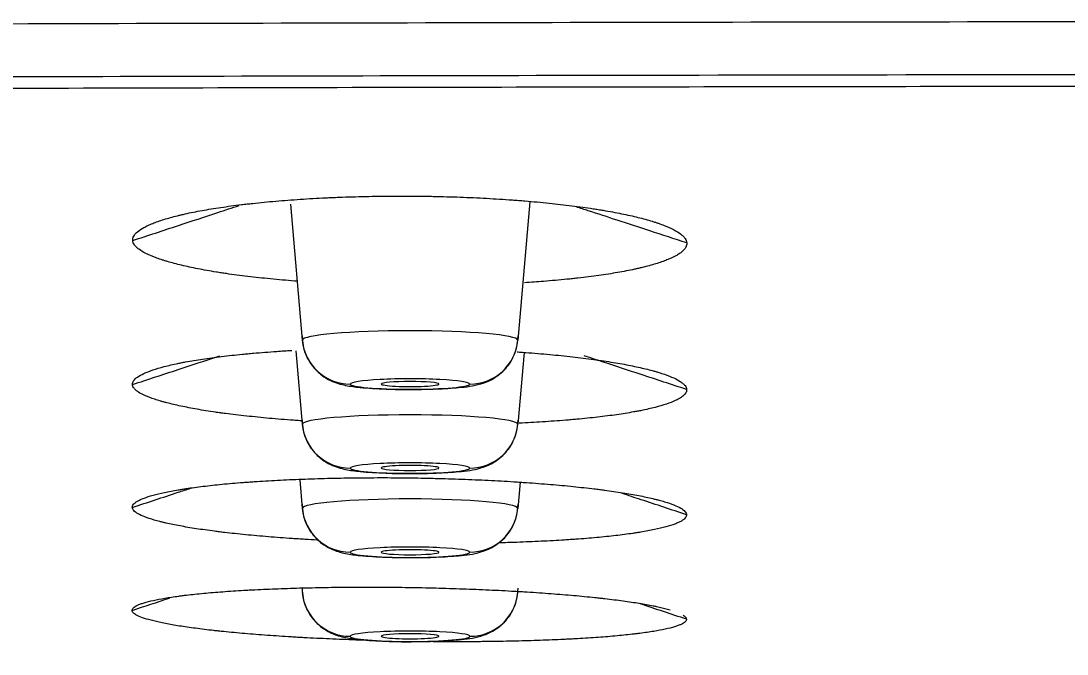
# Model space of a CAD drawing. Header units: millimetres. Extents: x 11618 to 13994, y -5897 to -2537.
# Drawn here: x 12293.24 to 12314.95, y -3603.03 to -3589.9 of the extents above; entities that cross this region are included whole.
import ezdxf

# ---------------------------------------------------------------- set-up
doc = ezdxf.new("R2010")
doc.units = ezdxf.units.MM
doc.layers.add('DIM', color=3, linetype='Continuous', lineweight=13)
doc.styles.get("Standard").update_dxf_attribs({"font": 'arial.ttf'})
doc.dimstyles.get("Standard").update_dxf_attribs({"dimtxt": 0.18, "dimasz": 0.18, "dimexe": 0.18, "dimexo": 0.0625, "dimgap": 0.09, "dimtad": 0, "dimtih": 1, "dimtoh": 1, "dimdec": 1, "dimdsep": 46, "dimtxsty": 'Standard', "dimcen": 0.09, "dimadec": 0, "dimazin": 0, "dimtfac": 1, "dimtdec": 1, "dimtofl": 0, "dimtmove": 0, "dimatfit": 3, "dimfxl": 1, "dimtolj": 1, "dimtzin": 0, "dimarcsym": 0})

# ---------------------------------------------------------------- blocks, each defined once
blk = doc.blocks.new('*D6')
at = {"layer": 'Defpoints', "color": 0, "transparency": 16777216}
for p in [(12196.532, -3594.216), (12466.198, -3594.304), (12466.198, -3664.582)]:
    blk.add_point(p, dxfattribs=at)
at = {"layer": 'DIM', "color": 0, "lineweight": -2, "transparency": 16777216}
for p, q in [((12196.532, -3594.279), (12196.532, -3664.762)), ((12466.198, -3594.366), (12466.198, -3664.762)), ((12214.532, -3664.582), (12448.198, -3664.582)), ((12466.198, -3664.582), (12494.714, -3664.582))]:
    blk.add_line(p, q, dxfattribs=at)
at = {"layer": 'DIM', "color": 0, "transparency": 16777216}
for points in [[(12214.532, -3661.582), (12214.532, -3667.582), (12196.532, -3664.582)], [(12448.198, -3661.582), (12448.198, -3667.582), (12466.198, -3664.582)]]:
    blk.add_solid(points, dxfattribs=at)
at = {"layer": 'DIM', "color": 0, "transparency": 16777216, "insert": (12519.722, -3664.582), "char_height": 18, "attachment_point": 5}
blk.add_mtext('\\A1;270', dxfattribs=at)

msp = doc.modelspace()

# ---------------------------------------------------------------- linework, layer by layer
at = {"linetype": 'Continuous', "lineweight": 18}
for p, q in [((12298.834, -3593.7), (12299.082, -3596.522)), ((12303.807, -3593.652), (12303.555, -3596.522)), ((12298.948, -3596.741), (12299.082, -3598.265)), ((12303.685, -3596.778), (12303.555, -3598.265)), ((12299.03, -3599.414), (12299.082, -3600.008)), ((12303.602, -3599.466), (12303.555, -3600.008))]:
    msp.add_line(p, q, dxfattribs=at)
at = {"linetype": 'Continuous', "lineweight": 13}
for centre, major_axis, ratio, start_param, end_param in [((12301.318, -3596.522), (-2.236, 0), 0.087156, 3.141593, 6.283185), ((12300.078, -3596.435), (1, 0), 0.996195, 3.228859, 4.712389), ((12302.559, -3596.435), (-1, 0), 0.996195, 1.570796, 3.054326), ((12301.318, -3597.431), (1.24, 0), 0.087156, 0, 3.141593), ((12301.318, -3597.431), (1.24, 0), 0.087156, 3.141593, 6.283185), ((12301.318, -3598.265), (-2.236, 0), 0.087156, 3.141593, 6.283185), ((12300.078, -3598.178), (1, 0), 0.996195, 3.228859, 4.712389), ((12302.559, -3598.178), (-1, 0), 0.996195, 1.570796, 3.054326), ((12301.318, -3599.174), (1.24, 0), 0.087156, 0, 3.141593), ((12301.318, -3599.174), (1.24, 0), 0.087156, 3.141593, 6.283185), ((12301.318, -3600.008), (-2.236, 0), 0.087156, 3.141593, 6.283185), ((12300.078, -3599.921), (1, 0), 0.996195, 3.228859, 4.712389), ((12302.559, -3599.921), (-1, 0), 0.996195, 1.570796, 3.054326), ((12301.318, -3600.918), (1.24, 0), 0.087156, 0, 3.141593), ((12301.318, -3600.918), (1.24, 0), 0.087156, 3.141593, 6.283185), ((12300.078, -3601.665), (1, 0), 0.996195, 3.228859, 4.712389), ((12302.559, -3601.665), (-1, 0), 0.996195, 1.570796, 3.054326), ((12301.318, -3602.661), (1.24, 0), 0.087156, 0, 3.141593), ((12301.318, -3602.661), (1.24, 0), 0.087156, 3.141593, 6.283185)]:
    msp.add_ellipse(centre, major_axis=major_axis, ratio=ratio, start_param=start_param, end_param=end_param, dxfattribs=at)
at = {"linetype": 'Continuous', "lineweight": 18}
for centre, major_axis, start_param, end_param in [((12301.318, -3597.431), (-0.6, 0), 3.141593, 6.283185), ((12301.318, -3597.431), (-0.6, 0), 0, 3.141593), ((12301.318, -3599.171), (0.6, 0), 0, 3.141593), ((12301.318, -3599.171), (0.6, 0), 3.141593, 6.283185), ((12301.318, -3600.918), (0.6, 0), 0, 3.141593), ((12301.318, -3600.918), (0.6, 0), 3.141593, 6.283185), ((12301.318, -3602.661), (-0.6, 0), 3.141593, 6.283185), ((12301.318, -3602.661), (-0.6, 0), 0, 3.141593)]:
    msp.add_ellipse(centre, major_axis=major_axis, ratio=0.087156, start_param=start_param, end_param=end_param, dxfattribs=at)
at = {"linetype": 'Continuous', "lineweight": 13}
for points, knots in [([(12235.387, -3590.242), (12237.38, -3590.23), (12239.373, -3590.215), (12243.36, -3590.189), (12245.354, -3590.177), (12251.337, -3590.14), (12255.327, -3590.117), (12267.302, -3590.055), (12275.29, -3590.02), (12291.272, -3589.963), (12299.266, -3589.942), (12315.26, -3589.913), (12323.26, -3589.905), (12339.257, -3589.904), (12347.254, -3589.91), (12363.247, -3589.936), (12371.244, -3589.955), (12387.229, -3590.008), (12395.217, -3590.042), (12407.19, -3590.102), (12411.181, -3590.124), (12417.164, -3590.159), (12419.158, -3590.171), (12423.145, -3590.197), (12425.139, -3590.211), (12427.132, -3590.223)], [0, 0, 0, 0, 0.03125, 0.03125, 0.0625, 0.0625, 0.125, 0.125, 0.25, 0.25, 0.375, 0.375, 0.5, 0.5, 0.625, 0.625, 0.75, 0.75, 0.875, 0.875, 0.9375, 0.9375, 0.96875, 0.96875, 1, 1, 1, 1]), ([(12427.058, -3591.331), (12427.05, -3591.33), (12427.03, -3591.33), (12426.988, -3591.33), (12426.926, -3591.33), (12426.843, -3591.329), (12426.74, -3591.328), (12426.616, -3591.327), (12426.472, -3591.326), (12426.307, -3591.325), (12426.121, -3591.324), (12425.915, -3591.323), (12425.688, -3591.321), (12425.44, -3591.319), (12425.172, -3591.318), (12424.884, -3591.316), (12424.575, -3591.314), (12424.245, -3591.311), (12423.895, -3591.309), (12423.524, -3591.307), (12423.132, -3591.304), (12422.72, -3591.301), (12422.287, -3591.299), (12421.834, -3591.296), (12421.36, -3591.293), (12420.866, -3591.29), (12420.351, -3591.286), (12419.815, -3591.283), (12419.258, -3591.279), (12418.682, -3591.276), (12418.084, -3591.272), (12417.466, -3591.268), (12416.827, -3591.264), (12416.168, -3591.26), (12415.488, -3591.256), (12414.787, -3591.252), (12414.066, -3591.248), (12413.324, -3591.244), (12412.561, -3591.239), (12411.778, -3591.235), (12410.975, -3591.23), (12410.15, -3591.225), (12409.305, -3591.221), (12408.439, -3591.216), (12407.553, -3591.211), (12406.646, -3591.206), (12405.718, -3591.201), (12404.77, -3591.196), (12403.801, -3591.191), (12402.811, -3591.186), (12401.801, -3591.181), (12400.77, -3591.176), (12398.57, -3591.165), (12395.277, -3591.15), (12390.965, -3591.131), (12386.86, -3591.114), (12382.962, -3591.099), (12376.854, -3591.078), (12368.19, -3591.052), (12356.621, -3591.027), (12344.218, -3591.011), (12331.197, -3591.006), (12318.156, -3591.014), (12305.691, -3591.033), (12294.185, -3591.06), (12285.684, -3591.087), (12279.572, -3591.11), (12275.229, -3591.127), (12269.993, -3591.15), (12265.737, -3591.17), (12262.77, -3591.185), (12261.401, -3591.192), (12260.067, -3591.199), (12258.768, -3591.206), (12257.504, -3591.212), (12256.276, -3591.219), (12255.083, -3591.226), (12253.926, -3591.232), (12252.803, -3591.239), (12251.716, -3591.245), (12250.664, -3591.251), (12249.648, -3591.257), (12248.666, -3591.263), (12247.72, -3591.269), (12246.809, -3591.275), (12245.934, -3591.28), (12245.093, -3591.286), (12244.288, -3591.291), (12243.518, -3591.296), (12242.783, -3591.3), (12242.084, -3591.305), (12241.419, -3591.309), (12240.79, -3591.313), (12240.196, -3591.317), (12239.637, -3591.321), (12239.114, -3591.325), (12238.625, -3591.328), (12238.172, -3591.331), (12237.754, -3591.334), (12237.371, -3591.336), (12237.023, -3591.339), (12236.71, -3591.341), (12236.433, -3591.343), (12236.191, -3591.345), (12235.984, -3591.346), (12235.812, -3591.347), (12235.675, -3591.348), (12235.573, -3591.349), (12235.507, -3591.35), (12235.474, -3591.35), (12235.464, -3591.35)], [0, 0, 0, 0, 0.00011, 0.000328, 0.000653, 0.001086, 0.001627, 0.002275, 0.003031, 0.003894, 0.004865, 0.005944, 0.007131, 0.008425, 0.009827, 0.011336, 0.012953, 0.014678, 0.01651, 0.01845, 0.020497, 0.022652, 0.024915, 0.027286, 0.029764, 0.03235, 0.035043, 0.037844, 0.040753, 0.043769, 0.046893, 0.050125, 0.053464, 0.056911, 0.060465, 0.064127, 0.067897, 0.071775, 0.07576, 0.079853, 0.084053, 0.088361, 0.092777, 0.0973, 0.101931, 0.10667, 0.111516, 0.11647, 0.121531, 0.126701, 0.131977, 0.137362, 0.142854, 0.166443, 0.188951, 0.210378, 0.230724, 0.249989, 0.305985, 0.366316, 0.430982, 0.499982, 0.569953, 0.634944, 0.694953, 0.74998, 0.767983, 0.79065, 0.817983, 0.849981, 0.857318, 0.86447, 0.871439, 0.878224, 0.884825, 0.891243, 0.897476, 0.903525, 0.909391, 0.915072, 0.92057, 0.925883, 0.931013, 0.935959, 0.940721, 0.945299, 0.949693, 0.953903, 0.957929, 0.961772, 0.96543, 0.968905, 0.972196, 0.975302, 0.978225, 0.980964, 0.983519, 0.98589, 0.988078, 0.990081, 0.9919, 0.993536, 0.994988, 0.996256, 0.997339, 0.998239, 0.998955, 0.999487, 0.999836, 1, 1, 1, 1]), ([(12295.563, -3594.456), (12295.879, -3594.352), (12296.466, -3594.159), (12297.203, -3593.916), (12297.623, -3593.778), (12297.772, -3593.729)], [0, 0, 0, 0, 0.428464, 0.798076, 1, 1, 1, 1]), ([(12307.061, -3594.505), (12306.806, -3594.422), (12306.325, -3594.265), (12305.644, -3594.043), (12305.134, -3593.878), (12304.852, -3593.786), (12304.769, -3593.759)], [0, 0, 0, 0, 0.333336, 0.630588, 0.891754, 1, 1, 1, 1]), ([(12295.559, -3597.441), (12295.875, -3597.337), (12296.465, -3597.144), (12297.069, -3596.945), (12297.357, -3596.851), (12297.371, -3596.846)], [0, 0, 0, 0, 0.523981, 0.975374, 1, 1, 1, 1]), ([(12307.058, -3597.544), (12306.744, -3597.441), (12306.158, -3597.249), (12305.448, -3597.016), (12305.053, -3596.886), (12304.928, -3596.846)], [0, 0, 0, 0, 0.442766, 0.824247, 1, 1, 1, 1]), ([(12295.554, -3599.989), (12295.872, -3599.884), (12296.276, -3599.752), (12296.68, -3599.619), (12296.767, -3599.59)], [0, 0, 0, 0, 0.785334, 1, 1, 1, 1]), ([(12307.055, -3600.14), (12306.741, -3600.036), (12306.294, -3599.889), (12305.848, -3599.742), (12305.716, -3599.699)], [0, 0, 0, 0, 0.704902, 1, 1, 1, 1])]:
    msp.add_open_spline(points, degree=3, knots=knots, dxfattribs=at)
at = {"linetype": 'Continuous', "lineweight": 18}
for points, knots in [([(12235.569, -3591.553), (12235.574, -3591.553), (12235.588, -3591.553), (12235.612, -3591.553), (12235.642, -3591.552), (12235.679, -3591.552), (12235.722, -3591.552), (12235.771, -3591.551), (12235.828, -3591.551), (12235.89, -3591.551), (12235.959, -3591.55), (12236.035, -3591.55), (12236.117, -3591.549), (12236.206, -3591.548), (12236.301, -3591.548), (12236.403, -3591.547), (12236.511, -3591.546), (12236.626, -3591.545), (12236.747, -3591.545), (12236.875, -3591.544), (12237.009, -3591.543), (12237.15, -3591.542), (12237.298, -3591.541), (12237.452, -3591.54), (12237.612, -3591.54), (12237.779, -3591.539), (12237.953, -3591.538), (12238.132, -3591.536), (12238.319, -3591.535), (12238.512, -3591.534), (12238.711, -3591.533), (12238.917, -3591.532), (12239.13, -3591.53), (12239.349, -3591.529), (12239.574, -3591.528), (12239.806, -3591.526), (12240.045, -3591.525), (12240.29, -3591.524), (12240.542, -3591.522), (12240.8, -3591.521), (12241.064, -3591.519), (12241.335, -3591.517), (12241.613, -3591.516), (12241.897, -3591.514), (12242.188, -3591.512), (12242.485, -3591.511), (12242.789, -3591.509), (12243.099, -3591.507), (12243.416, -3591.505), (12243.739, -3591.504), (12244.069, -3591.502), (12244.405, -3591.5), (12244.748, -3591.498), (12245.097, -3591.496), (12245.453, -3591.494), (12245.815, -3591.492), (12246.184, -3591.49), (12246.559, -3591.488), (12246.941, -3591.485), (12247.33, -3591.483), (12247.724, -3591.481), (12248.126, -3591.479), (12248.534, -3591.477), (12248.948, -3591.474), (12249.369, -3591.472), (12249.797, -3591.47), (12250.231, -3591.467), (12250.672, -3591.465), (12251.119, -3591.463), (12251.572, -3591.46), (12252.032, -3591.458), (12252.499, -3591.455), (12252.972, -3591.453), (12253.452, -3591.451), (12253.938, -3591.448), (12254.431, -3591.446), (12254.93, -3591.443), (12255.436, -3591.44), (12255.949, -3591.438), (12256.468, -3591.435), (12256.993, -3591.433), (12257.525, -3591.43), (12258.063, -3591.427), (12258.608, -3591.425), (12259.16, -3591.422), (12259.718, -3591.419), (12260.283, -3591.417), (12260.854, -3591.414), (12261.431, -3591.411), (12262.016, -3591.409), (12262.606, -3591.406), (12263.204, -3591.403), (12263.808, -3591.401), (12264.418, -3591.398), (12265.035, -3591.395), (12265.658, -3591.392), (12266.288, -3591.39), (12266.925, -3591.387), (12267.568, -3591.384), (12268.217, -3591.381), (12268.873, -3591.379), (12269.536, -3591.376), (12270.205, -3591.373), (12270.881, -3591.37), (12271.563, -3591.368), (12272.252, -3591.365), (12272.947, -3591.362), (12273.649, -3591.359), (12274.358, -3591.357), (12275.073, -3591.354), (12275.794, -3591.351), (12276.522, -3591.349), (12277.257, -3591.346), (12277.998, -3591.343), (12278.746, -3591.341), (12279.5, -3591.338), (12280.261, -3591.335), (12281.028, -3591.333), (12281.802, -3591.33), (12282.583, -3591.328), (12286.519, -3591.315), (12293.499, -3591.295), (12303.41, -3591.272), (12312.988, -3591.257), (12322.233, -3591.248), (12332.078, -3591.244), (12342.768, -3591.247), (12354.544, -3591.259), (12366.714, -3591.281), (12378.245, -3591.311), (12388.812, -3591.347), (12397.072, -3591.379), (12403.989, -3591.41), (12409.272, -3591.436), (12413.509, -3591.458), (12416.662, -3591.475), (12419.219, -3591.489), (12421.225, -3591.501), (12422.658, -3591.509), (12423.517, -3591.514), (12424.242, -3591.518), (12424.8, -3591.522), (12425.157, -3591.524), (12425.415, -3591.525), (12425.574, -3591.526), (12425.668, -3591.527), (12425.731, -3591.527), (12425.796, -3591.528), (12425.86, -3591.528), (12425.923, -3591.529), (12425.985, -3591.529), (12426.047, -3591.529), (12426.109, -3591.53), (12426.17, -3591.53), (12426.23, -3591.53), (12426.289, -3591.53), (12426.348, -3591.531), (12426.407, -3591.531), (12426.464, -3591.531), (12426.521, -3591.532), (12426.578, -3591.532), (12426.633, -3591.532), (12426.689, -3591.532), (12426.743, -3591.533), (12426.797, -3591.533), (12426.85, -3591.533), (12426.903, -3591.533), (12426.938, -3591.533), (12426.955, -3591.533)], [0, 0, 0, 0, 0.00009, 0.000214, 0.000373, 0.000565, 0.000792, 0.001052, 0.001347, 0.001676, 0.002038, 0.002435, 0.002866, 0.003331, 0.003831, 0.004364, 0.004931, 0.005533, 0.006168, 0.006838, 0.007542, 0.008279, 0.009051, 0.009857, 0.010697, 0.011572, 0.01248, 0.013422, 0.014398, 0.015409, 0.016453, 0.017532, 0.018645, 0.019791, 0.020972, 0.022187, 0.023436, 0.024719, 0.026036, 0.027387, 0.028773, 0.030192, 0.031646, 0.033133, 0.034655, 0.03621, 0.0378, 0.039424, 0.041082, 0.042774, 0.0445, 0.04626, 0.048054, 0.049882, 0.051745, 0.053641, 0.055572, 0.057536, 0.059535, 0.061568, 0.063634, 0.065735, 0.06787, 0.070039, 0.072242, 0.074479, 0.076751, 0.079056, 0.081395, 0.083769, 0.086176, 0.088618, 0.091093, 0.093603, 0.096147, 0.098725, 0.101337, 0.103983, 0.106663, 0.109377, 0.112125, 0.114907, 0.117724, 0.120574, 0.123459, 0.126377, 0.12933, 0.132317, 0.135337, 0.138392, 0.141481, 0.144604, 0.147761, 0.150952, 0.154177, 0.157437, 0.16073, 0.164057, 0.167419, 0.170814, 0.174244, 0.177708, 0.181205, 0.184737, 0.188303, 0.191903, 0.195537, 0.199205, 0.202907, 0.206644, 0.210414, 0.214218, 0.218057, 0.221929, 0.225836, 0.229776, 0.233751, 0.23776, 0.241803, 0.24588, 0.249991, 0.303491, 0.355239, 0.405237, 0.453486, 0.499984, 0.559382, 0.620846, 0.684379, 0.749981, 0.801489, 0.849982, 0.879494, 0.909989, 0.932861, 0.945993, 0.959494, 0.972996, 0.977496, 0.981997, 0.986498, 0.988888, 0.990758, 0.992108, 0.992938, 0.993249, 0.99359, 0.993928, 0.994262, 0.994594, 0.994922, 0.995247, 0.995568, 0.995886, 0.996201, 0.996513, 0.996822, 0.997127, 0.997429, 0.997728, 0.998023, 0.998315, 0.998604, 0.99889, 0.999172, 0.999451, 0.999727, 1, 1, 1, 1]), ([(12295.563, -3594.456), (12295.561, -3594.425), (12295.568, -3594.395), (12295.601, -3594.335), (12295.653, -3594.275), (12295.741, -3594.216), (12295.82, -3594.173), (12295.849, -3594.158), (12295.91, -3594.129), (12295.943, -3594.115), (12296.047, -3594.073), (12296.125, -3594.046), (12296.296, -3593.993), (12296.389, -3593.967), (12296.517, -3593.935), (12296.543, -3593.929), (12296.596, -3593.916), (12296.623, -3593.91), (12296.706, -3593.891), (12296.763, -3593.879), (12296.938, -3593.844), (12297.061, -3593.822), (12297.322, -3593.779), (12297.459, -3593.759), (12297.674, -3593.73), (12297.747, -3593.721), (12297.86, -3593.707), (12297.898, -3593.703), (12297.974, -3593.694), (12298.013, -3593.69), (12298.209, -3593.668), (12298.37, -3593.653), (12298.699, -3593.625), (12298.867, -3593.612), (12299.212, -3593.589), (12299.388, -3593.579), (12299.613, -3593.568), (12299.658, -3593.566), (12299.749, -3593.562), (12299.795, -3593.56), (12299.932, -3593.555), (12300.024, -3593.552), (12300.3, -3593.543), (12300.485, -3593.539), (12300.857, -3593.534), (12301.044, -3593.533), (12301.326, -3593.534), (12301.42, -3593.535), (12301.562, -3593.536), (12301.61, -3593.537), (12301.704, -3593.538), (12301.752, -3593.539), (12301.988, -3593.544), (12302.175, -3593.549), (12302.544, -3593.563), (12302.726, -3593.571), (12303.086, -3593.591), (12303.265, -3593.602), (12303.485, -3593.618), (12303.529, -3593.621), (12303.616, -3593.628), (12303.746, -3593.638), (12303.873, -3593.649), (12304.124, -3593.672), (12304.286, -3593.689), (12304.6, -3593.725), (12304.753, -3593.744), (12304.974, -3593.774), (12305.046, -3593.785), (12305.153, -3593.801), (12305.188, -3593.806), (12305.257, -3593.818), (12305.292, -3593.823), (12305.461, -3593.852), (12305.588, -3593.875), (12305.828, -3593.924), (12305.941, -3593.95), (12306.153, -3594.002), (12306.251, -3594.029), (12306.365, -3594.064), (12306.387, -3594.071), (12306.431, -3594.085), (12306.494, -3594.107), (12306.553, -3594.128), (12306.664, -3594.171), (12306.795, -3594.23), (12306.892, -3594.29), (12306.952, -3594.336), (12306.97, -3594.351), (12307.001, -3594.382), (12307.014, -3594.397), (12307.046, -3594.443), (12307.058, -3594.474), (12307.061, -3594.505)], [0, 0, 0, 0, 0.03125, 0.03125, 0.0625, 0.09375, 0.09375, 0.109375, 0.109375, 0.125, 0.125, 0.15625, 0.15625, 0.1875, 0.1875, 0.195312, 0.195312, 0.203125, 0.203125, 0.21875, 0.21875, 0.25, 0.25, 0.28125, 0.28125, 0.296875, 0.296875, 0.304687, 0.304687, 0.3125, 0.3125, 0.34375, 0.34375, 0.375, 0.375, 0.40625, 0.40625, 0.414062, 0.414062, 0.421875, 0.421875, 0.4375, 0.4375, 0.46875, 0.46875, 0.5, 0.5, 0.515625, 0.515625, 0.523438, 0.523438, 0.53125, 0.53125, 0.5625, 0.5625, 0.59375, 0.59375, 0.625, 0.625, 0.632813, 0.632813, 0.640625, 0.65625, 0.65625, 0.6875, 0.6875, 0.71875, 0.71875, 0.734375, 0.734375, 0.742188, 0.742188, 0.75, 0.75, 0.78125, 0.78125, 0.8125, 0.8125, 0.84375, 0.84375, 0.851563, 0.851563, 0.859375, 0.875, 0.875, 0.90625, 0.9375, 0.9375, 0.953125, 0.953125, 0.96875, 0.96875, 1, 1, 1, 1]), ([(12298.965, -3595.299), (12298.951, -3595.298), (12298.85, -3595.291), (12298.752, -3595.282), (12298.501, -3595.26), (12298.339, -3595.244), (12298.024, -3595.21), (12297.871, -3595.192), (12297.65, -3595.163), (12297.578, -3595.153), (12297.471, -3595.137), (12297.436, -3595.132), (12297.366, -3595.121), (12297.332, -3595.116), (12297.163, -3595.089), (12297.036, -3595.066), (12296.796, -3595.019), (12296.683, -3594.995), (12296.472, -3594.944), (12296.373, -3594.918), (12296.259, -3594.885), (12296.237, -3594.878), (12296.193, -3594.864), (12296.13, -3594.844), (12296.071, -3594.823), (12295.96, -3594.781), (12295.894, -3594.753), (12295.78, -3594.695), (12295.731, -3594.666), (12295.682, -3594.629), (12295.672, -3594.622), (12295.654, -3594.607), (12295.646, -3594.599), (12295.623, -3594.577), (12295.61, -3594.562), (12295.578, -3594.516), (12295.566, -3594.486), (12295.563, -3594.456)], [0, 0, 0, 0, 0.007166, 0.050332, 0.050332, 0.136666, 0.136666, 0.222999, 0.222999, 0.266166, 0.266166, 0.287749, 0.287749, 0.309333, 0.309333, 0.395666, 0.395666, 0.481999, 0.481999, 0.568333, 0.568333, 0.589916, 0.589916, 0.6115, 0.654666, 0.654666, 0.741, 0.741, 0.827333, 0.827333, 0.848917, 0.848917, 0.8705, 0.8705, 0.913667, 0.913667, 1, 1, 1, 1]), ([(12307.061, -3594.505), (12307.063, -3594.536), (12307.056, -3594.566), (12307.024, -3594.627), (12306.998, -3594.657), (12306.946, -3594.701), (12306.927, -3594.716), (12306.883, -3594.745), (12306.859, -3594.76), (12306.78, -3594.803), (12306.719, -3594.832), (12306.58, -3594.887), (12306.502, -3594.913), (12306.331, -3594.966), (12306.237, -3594.991), (12306.109, -3595.022), (12306.083, -3595.028), (12306.03, -3595.04), (12306.003, -3595.046), (12305.92, -3595.064), (12305.863, -3595.075), (12305.688, -3595.109), (12305.564, -3595.131), (12305.303, -3595.172), (12305.166, -3595.191), (12304.951, -3595.218), (12304.878, -3595.227), (12304.765, -3595.24), (12304.727, -3595.244), (12304.65, -3595.252), (12304.611, -3595.256), (12304.415, -3595.276), (12304.255, -3595.29), (12303.96, -3595.314), (12303.827, -3595.323), (12303.692, -3595.332)], [0, 0, 0, 0, 0.0848, 0.0848, 0.169599, 0.169599, 0.211999, 0.211999, 0.254399, 0.254399, 0.339199, 0.339199, 0.423998, 0.423998, 0.508798, 0.508798, 0.529998, 0.529998, 0.551198, 0.551198, 0.593598, 0.593598, 0.678397, 0.678397, 0.763197, 0.763197, 0.805597, 0.805597, 0.826797, 0.826797, 0.847997, 0.847997, 0.932796, 0.932796, 1, 1, 1, 1]), ([(12299.078, -3596.435), (12299.08, -3596.573), (12299.124, -3596.797), (12299.288, -3597.072), (12299.475, -3597.25), (12299.663, -3597.361), (12299.836, -3597.425), (12300.032, -3597.472), (12300.312, -3597.509), (12300.769, -3597.536), (12301.171, -3597.546), (12301.348, -3597.543), (12301.357, -3597.543)], [0, 0, 0, 0, 0.122527, 0.215408, 0.294634, 0.364592, 0.427727, 0.496738, 0.634659, 0.831916, 0.991471, 1, 1, 1, 1]), ([(12301.357, -3597.543), (12301.535, -3597.542), (12301.88, -3597.537), (12302.384, -3597.502), (12302.674, -3597.47), (12303.021, -3597.346), (12303.283, -3597.157), (12303.483, -3596.868), (12303.552, -3596.612), (12303.559, -3596.464), (12303.559, -3596.435)], [0, 0, 0, 0, 0.162675, 0.337768, 0.550867, 0.638384, 0.752048, 0.857541, 0.972916, 1, 1, 1, 1]), ([(12295.559, -3597.441), (12295.557, -3597.415), (12295.565, -3597.389), (12295.6, -3597.338), (12295.626, -3597.312), (12295.697, -3597.262), (12295.742, -3597.236), (12295.85, -3597.187), (12295.912, -3597.163), (12296.052, -3597.115), (12296.131, -3597.092), (12296.303, -3597.047), (12296.398, -3597.025), (12296.526, -3596.999), (12296.553, -3596.993), (12296.606, -3596.983), (12296.633, -3596.978), (12296.716, -3596.962), (12296.774, -3596.952), (12296.95, -3596.922), (12297.074, -3596.904), (12297.336, -3596.868), (12297.473, -3596.852), (12297.689, -3596.828), (12297.763, -3596.82), (12297.876, -3596.809), (12297.914, -3596.806), (12297.991, -3596.799), (12298.03, -3596.795), (12298.226, -3596.778), (12298.387, -3596.765), (12298.654, -3596.747), (12298.759, -3596.74), (12298.864, -3596.734)], [0, 0, 0, 0, 0.08604, 0.08604, 0.17208, 0.17208, 0.25812, 0.25812, 0.34416, 0.34416, 0.4302, 0.4302, 0.51624, 0.51624, 0.53775, 0.53775, 0.55926, 0.55926, 0.60228, 0.60228, 0.68832, 0.68832, 0.77436, 0.77436, 0.81738, 0.81738, 0.83889, 0.83889, 0.8604, 0.8604, 0.94644, 0.94644, 1, 1, 1, 1]), ([(12303.54, -3596.764), (12303.556, -3596.765), (12303.572, -3596.766), (12303.632, -3596.77), (12303.761, -3596.78), (12303.888, -3596.79), (12304.138, -3596.811), (12304.3, -3596.826), (12304.614, -3596.858), (12304.766, -3596.875), (12304.986, -3596.903), (12305.058, -3596.912), (12305.165, -3596.927), (12305.2, -3596.932), (12305.269, -3596.942), (12305.303, -3596.947), (12305.471, -3596.972), (12305.598, -3596.993), (12305.838, -3597.036), (12305.95, -3597.059), (12306.16, -3597.105), (12306.258, -3597.129), (12306.372, -3597.16), (12306.394, -3597.166), (12306.437, -3597.178), (12306.5, -3597.197), (12306.559, -3597.216), (12306.669, -3597.254), (12306.799, -3597.305), (12306.894, -3597.357), (12306.953, -3597.397), (12306.971, -3597.41), (12307.001, -3597.437), (12307.014, -3597.45), (12307.045, -3597.49), (12307.056, -3597.517), (12307.058, -3597.544)], [0, 0, 0, 0, 0.007811, 0.007811, 0.028921, 0.071142, 0.071142, 0.155584, 0.155584, 0.240025, 0.240025, 0.282246, 0.282246, 0.303357, 0.303357, 0.324467, 0.324467, 0.408909, 0.408909, 0.49335, 0.49335, 0.577792, 0.577792, 0.598902, 0.598902, 0.620013, 0.662234, 0.662234, 0.746675, 0.831117, 0.831117, 0.873338, 0.873338, 0.915558, 0.915558, 1, 1, 1, 1]), ([(12299.082, -3598.196), (12299.064, -3598.195), (12299.046, -3598.193), (12298.985, -3598.189), (12298.856, -3598.18), (12298.729, -3598.17), (12298.479, -3598.15), (12298.317, -3598.135), (12298.003, -3598.104), (12297.851, -3598.087), (12297.631, -3598.061), (12297.558, -3598.052), (12297.452, -3598.038), (12297.417, -3598.033), (12297.348, -3598.024), (12297.313, -3598.019), (12297.145, -3597.995), (12297.018, -3597.975), (12296.779, -3597.933), (12296.667, -3597.911), (12296.457, -3597.867), (12296.359, -3597.844), (12296.245, -3597.814), (12296.223, -3597.808), (12296.18, -3597.796), (12296.117, -3597.778), (12296.058, -3597.76), (12295.948, -3597.724), (12295.883, -3597.699), (12295.77, -3597.649), (12295.722, -3597.624), (12295.673, -3597.591), (12295.664, -3597.585), (12295.647, -3597.572), (12295.638, -3597.566), (12295.616, -3597.546), (12295.603, -3597.533), (12295.572, -3597.494), (12295.56, -3597.468), (12295.559, -3597.441)], [0, 0, 0, 0, 0.008523, 0.008523, 0.029618, 0.071808, 0.071808, 0.156189, 0.156189, 0.24057, 0.24057, 0.282761, 0.282761, 0.303856, 0.303856, 0.324952, 0.324952, 0.409333, 0.409333, 0.493714, 0.493714, 0.578095, 0.578095, 0.59919, 0.59919, 0.620285, 0.662476, 0.662476, 0.746857, 0.746857, 0.831238, 0.831238, 0.852333, 0.852333, 0.873428, 0.873428, 0.915619, 0.915619, 1, 1, 1, 1]), ([(12307.058, -3597.544), (12307.06, -3597.57), (12307.052, -3597.597), (12307.018, -3597.649), (12306.991, -3597.674), (12306.938, -3597.712), (12306.918, -3597.725), (12306.885, -3597.744), (12306.873, -3597.75), (12306.849, -3597.763), (12306.836, -3597.769), (12306.769, -3597.8), (12306.707, -3597.824), (12306.566, -3597.871), (12306.488, -3597.893), (12306.315, -3597.937), (12306.221, -3597.959), (12306.092, -3597.985), (12306.066, -3597.99), (12306.012, -3598), (12305.985, -3598.005), (12305.902, -3598.02), (12305.844, -3598.03), (12305.668, -3598.058), (12305.544, -3598.076), (12305.282, -3598.11), (12305.144, -3598.126), (12304.928, -3598.148), (12304.854, -3598.155), (12304.741, -3598.165), (12304.703, -3598.169), (12304.626, -3598.175), (12304.587, -3598.179), (12304.391, -3598.195), (12304.23, -3598.206), (12303.909, -3598.226), (12303.749, -3598.235), (12303.585, -3598.243)], [0, 0, 0, 0, 0.083686, 0.083686, 0.167371, 0.167371, 0.209214, 0.209214, 0.230135, 0.230135, 0.251057, 0.251057, 0.334742, 0.334742, 0.418428, 0.418428, 0.502113, 0.502113, 0.523034, 0.523034, 0.543956, 0.543956, 0.585799, 0.585799, 0.669484, 0.669484, 0.75317, 0.75317, 0.795012, 0.795012, 0.815934, 0.815934, 0.836855, 0.836855, 0.920541, 0.920541, 1, 1, 1, 1]), ([(12299.078, -3598.178), (12299.08, -3598.316), (12299.124, -3598.54), (12299.288, -3598.815), (12299.475, -3598.993), (12299.663, -3599.104), (12299.836, -3599.168), (12300.032, -3599.215), (12300.312, -3599.252), (12300.769, -3599.279), (12301.171, -3599.289), (12301.348, -3599.286), (12301.357, -3599.286)], [0, 0, 0, 0, 0.122527, 0.215408, 0.294634, 0.364592, 0.427727, 0.496738, 0.634659, 0.831916, 0.991471, 1, 1, 1, 1]), ([(12301.357, -3599.286), (12301.535, -3599.286), (12301.88, -3599.28), (12302.384, -3599.245), (12302.674, -3599.213), (12303.021, -3599.089), (12303.283, -3598.9), (12303.483, -3598.611), (12303.552, -3598.355), (12303.559, -3598.207), (12303.559, -3598.178)], [0, 0, 0, 0, 0.162675, 0.337768, 0.550867, 0.638384, 0.752048, 0.857541, 0.972916, 1, 1, 1, 1]), ([(12295.554, -3599.989), (12295.553, -3599.967), (12295.562, -3599.945), (12295.598, -3599.901), (12295.625, -3599.88), (12295.68, -3599.848), (12295.7, -3599.838), (12295.746, -3599.817), (12295.771, -3599.806), (12295.853, -3599.775), (12295.916, -3599.755), (12296.058, -3599.716), (12296.137, -3599.697), (12296.311, -3599.66), (12296.406, -3599.642), (12296.535, -3599.62), (12296.561, -3599.616), (12296.615, -3599.607), (12296.643, -3599.603), (12296.726, -3599.59), (12296.784, -3599.582), (12296.961, -3599.558), (12297.086, -3599.543), (12297.348, -3599.515), (12297.486, -3599.501), (12297.703, -3599.483), (12297.777, -3599.477), (12297.891, -3599.468), (12297.929, -3599.465), (12298.006, -3599.46), (12298.045, -3599.457), (12298.242, -3599.444), (12298.403, -3599.434), (12298.733, -3599.417), (12298.902, -3599.409), (12299.248, -3599.396), (12299.425, -3599.39), (12299.65, -3599.385), (12299.696, -3599.384), (12299.787, -3599.382), (12299.833, -3599.381), (12299.97, -3599.378), (12300.062, -3599.377), (12300.338, -3599.374), (12300.523, -3599.372), (12300.895, -3599.372), (12301.082, -3599.373), (12301.364, -3599.377), (12301.458, -3599.378), (12301.599, -3599.381), (12301.647, -3599.382), (12301.741, -3599.384), (12301.789, -3599.385), (12302.024, -3599.391), (12302.21, -3599.396), (12302.578, -3599.41), (12302.76, -3599.418), (12303.12, -3599.435), (12303.297, -3599.445), (12303.517, -3599.459), (12303.56, -3599.462), (12303.647, -3599.468), (12303.777, -3599.476), (12303.903, -3599.486), (12304.153, -3599.505), (12304.314, -3599.518), (12304.627, -3599.547), (12304.779, -3599.563), (12304.999, -3599.587), (12305.071, -3599.595), (12305.177, -3599.608), (12305.212, -3599.613), (12305.281, -3599.621), (12305.315, -3599.626), (12305.482, -3599.648), (12305.609, -3599.666), (12305.847, -3599.705), (12305.959, -3599.724), (12306.168, -3599.764), (12306.266, -3599.785), (12306.379, -3599.812), (12306.401, -3599.817), (12306.443, -3599.828), (12306.506, -3599.844), (12306.564, -3599.86), (12306.673, -3599.893), (12306.738, -3599.915), (12306.849, -3599.959), (12306.897, -3599.981), (12306.954, -3600.015), (12306.971, -3600.026), (12307.001, -3600.049), (12307.013, -3600.061), (12307.043, -3600.095), (12307.054, -3600.117), (12307.055, -3600.14)], [0, 0, 0, 0, 0.03125, 0.03125, 0.0625, 0.0625, 0.078125, 0.078125, 0.09375, 0.09375, 0.125, 0.125, 0.15625, 0.15625, 0.1875, 0.1875, 0.195313, 0.195313, 0.203125, 0.203125, 0.21875, 0.21875, 0.25, 0.25, 0.28125, 0.28125, 0.296875, 0.296875, 0.304687, 0.304687, 0.3125, 0.3125, 0.34375, 0.34375, 0.375, 0.375, 0.40625, 0.40625, 0.414062, 0.414062, 0.421875, 0.421875, 0.4375, 0.4375, 0.46875, 0.46875, 0.5, 0.5, 0.515625, 0.515625, 0.523437, 0.523437, 0.53125, 0.53125, 0.5625, 0.5625, 0.59375, 0.59375, 0.625, 0.625, 0.632812, 0.632812, 0.640625, 0.65625, 0.65625, 0.6875, 0.6875, 0.71875, 0.71875, 0.734375, 0.734375, 0.742187, 0.742187, 0.75, 0.75, 0.78125, 0.78125, 0.8125, 0.8125, 0.84375, 0.84375, 0.851562, 0.851562, 0.859375, 0.875, 0.875, 0.90625, 0.90625, 0.9375, 0.9375, 0.953125, 0.953125, 0.96875, 0.96875, 1, 1, 1, 1]), ([(12299.396, -3600.667), (12299.309, -3600.662), (12299.223, -3600.657), (12299.093, -3600.649), (12299.049, -3600.646), (12298.963, -3600.641), (12298.833, -3600.632), (12298.707, -3600.623), (12298.457, -3600.605), (12298.296, -3600.591), (12297.983, -3600.563), (12297.831, -3600.549), (12297.611, -3600.525), (12297.539, -3600.517), (12297.433, -3600.505), (12297.398, -3600.5), (12297.329, -3600.492), (12297.295, -3600.488), (12297.127, -3600.466), (12297.001, -3600.448), (12296.763, -3600.412), (12296.651, -3600.393), (12296.442, -3600.354), (12296.344, -3600.334), (12296.232, -3600.308), (12296.21, -3600.303), (12296.167, -3600.293), (12296.104, -3600.277), (12296.046, -3600.262), (12295.937, -3600.23), (12295.873, -3600.209), (12295.761, -3600.166), (12295.713, -3600.144), (12295.665, -3600.116), (12295.656, -3600.111), (12295.639, -3600.1), (12295.631, -3600.094), (12295.609, -3600.078), (12295.596, -3600.066), (12295.566, -3600.033), (12295.555, -3600.011), (12295.554, -3599.989)], [0, 0, 0, 0, 0.039193, 0.039193, 0.05921, 0.05921, 0.079227, 0.11926, 0.11926, 0.199327, 0.199327, 0.279395, 0.279395, 0.319428, 0.319428, 0.339445, 0.339445, 0.359462, 0.359462, 0.439529, 0.439529, 0.519596, 0.519596, 0.599664, 0.599664, 0.619681, 0.619681, 0.639697, 0.679731, 0.679731, 0.759798, 0.759798, 0.839865, 0.839865, 0.859882, 0.859882, 0.879899, 0.879899, 0.919933, 0.919933, 1, 1, 1, 1]), ([(12299.078, -3599.921), (12299.08, -3600.059), (12299.124, -3600.283), (12299.288, -3600.559), (12299.475, -3600.736), (12299.663, -3600.847), (12299.836, -3600.912), (12300.032, -3600.958), (12300.312, -3600.995), (12300.769, -3601.022), (12301.171, -3601.033), (12301.348, -3601.029), (12301.357, -3601.029)], [0, 0, 0, 0, 0.122527, 0.215408, 0.294634, 0.364592, 0.427727, 0.496738, 0.634659, 0.831916, 0.991471, 1, 1, 1, 1]), ([(12301.357, -3601.029), (12301.535, -3601.029), (12301.88, -3601.023), (12302.384, -3600.988), (12302.674, -3600.957), (12303.021, -3600.832), (12303.283, -3600.644), (12303.483, -3600.354), (12303.552, -3600.098), (12303.559, -3599.95), (12303.559, -3599.921)], [0, 0, 0, 0, 0.162675, 0.337768, 0.550867, 0.638384, 0.752048, 0.857541, 0.972916, 1, 1, 1, 1]), ([(12307.055, -3600.14), (12307.056, -3600.162), (12307.048, -3600.185), (12307.012, -3600.228), (12306.985, -3600.25), (12306.931, -3600.282), (12306.91, -3600.292), (12306.876, -3600.308), (12306.864, -3600.313), (12306.84, -3600.324), (12306.827, -3600.329), (12306.758, -3600.355), (12306.696, -3600.375), (12306.554, -3600.413), (12306.475, -3600.432), (12306.301, -3600.468), (12306.205, -3600.486), (12306.076, -3600.507), (12306.049, -3600.511), (12305.995, -3600.52), (12305.968, -3600.524), (12305.884, -3600.536), (12305.827, -3600.544), (12305.649, -3600.567), (12305.525, -3600.581), (12305.262, -3600.608), (12305.124, -3600.621), (12304.907, -3600.639), (12304.833, -3600.644), (12304.719, -3600.653), (12304.681, -3600.655), (12304.604, -3600.66), (12304.565, -3600.663), (12304.368, -3600.675), (12304.207, -3600.684), (12303.876, -3600.7), (12303.707, -3600.707), (12303.411, -3600.717), (12303.286, -3600.721), (12303.159, -3600.724)], [0, 0, 0, 0, 0.078666, 0.078666, 0.157332, 0.157332, 0.196665, 0.196665, 0.216331, 0.216331, 0.235997, 0.235997, 0.314663, 0.314663, 0.393329, 0.393329, 0.471995, 0.471995, 0.491661, 0.491661, 0.511328, 0.511328, 0.550661, 0.550661, 0.629327, 0.629327, 0.707992, 0.707992, 0.747325, 0.747325, 0.766992, 0.766992, 0.786658, 0.786658, 0.865324, 0.865324, 0.94399, 0.94399, 1, 1, 1, 1]), ([(12295.552, -3602.124), (12295.551, -3602.105), (12295.561, -3602.087), (12295.598, -3602.051), (12295.626, -3602.034), (12295.682, -3602.008), (12295.702, -3601.999), (12295.737, -3601.986), (12295.749, -3601.982), (12295.774, -3601.974), (12295.788, -3601.969), (12295.857, -3601.948), (12295.92, -3601.932), (12296.064, -3601.9), (12296.143, -3601.885), (12296.319, -3601.855), (12296.414, -3601.841), (12296.544, -3601.824), (12296.571, -3601.82), (12296.625, -3601.813), (12296.653, -3601.81), (12296.737, -3601.8), (12296.795, -3601.794), (12296.973, -3601.775), (12297.098, -3601.763), (12297.361, -3601.741), (12297.5, -3601.731), (12297.718, -3601.716), (12297.792, -3601.712), (12297.905, -3601.705), (12297.944, -3601.703), (12298.021, -3601.699), (12298.06, -3601.697), (12298.257, -3601.687), (12298.419, -3601.68), (12298.75, -3601.667), (12298.919, -3601.662), (12299.265, -3601.653), (12299.442, -3601.649), (12299.713, -3601.645), (12299.805, -3601.644), (12299.988, -3601.642), (12300.08, -3601.642), (12300.356, -3601.64), (12300.541, -3601.64), (12300.913, -3601.642), (12301.1, -3601.644), (12301.382, -3601.649), (12301.476, -3601.65), (12301.665, -3601.654), (12301.76, -3601.656), (12302.042, -3601.664), (12302.228, -3601.669), (12302.596, -3601.683), (12302.777, -3601.69), (12303.137, -3601.706), (12303.314, -3601.716), (12303.533, -3601.728), (12303.577, -3601.731), (12303.663, -3601.736), (12303.792, -3601.744), (12303.919, -3601.752), (12304.168, -3601.769), (12304.329, -3601.781), (12304.641, -3601.806), (12304.793, -3601.82), (12305.012, -3601.841), (12305.084, -3601.848), (12305.189, -3601.86), (12305.224, -3601.863), (12305.293, -3601.871), (12305.327, -3601.875), (12305.494, -3601.894), (12305.62, -3601.91), (12305.857, -3601.942), (12305.969, -3601.959), (12306.177, -3601.993), (12306.274, -3602.011), (12306.386, -3602.033), (12306.408, -3602.038), (12306.451, -3602.047), (12306.513, -3602.06), (12306.57, -3602.074), (12306.646, -3602.093), (12306.682, -3602.103), (12306.716, -3602.113)], [0, 0, 0, 0, 0.035038, 0.035038, 0.070076, 0.070076, 0.087595, 0.087595, 0.096354, 0.096354, 0.105114, 0.105114, 0.140152, 0.140152, 0.17519, 0.17519, 0.210228, 0.210228, 0.218987, 0.218987, 0.227747, 0.227747, 0.245266, 0.245266, 0.280303, 0.280303, 0.315341, 0.315341, 0.33286, 0.33286, 0.34162, 0.34162, 0.350379, 0.350379, 0.385417, 0.385417, 0.420455, 0.420455, 0.455493, 0.455493, 0.473012, 0.473012, 0.490531, 0.490531, 0.525569, 0.525569, 0.560607, 0.560607, 0.578126, 0.578126, 0.595645, 0.595645, 0.630683, 0.630683, 0.665721, 0.665721, 0.700759, 0.700759, 0.709518, 0.709518, 0.718278, 0.735797, 0.735797, 0.770834, 0.770834, 0.805872, 0.805872, 0.823391, 0.823391, 0.832151, 0.832151, 0.84091, 0.84091, 0.875948, 0.875948, 0.910986, 0.910986, 0.946024, 0.946024, 0.954784, 0.954784, 0.963543, 0.981062, 0.981062, 1, 1, 1, 1]), ([(12299.078, -3601.665), (12299.08, -3601.802), (12299.124, -3602.026), (12299.288, -3602.302), (12299.475, -3602.479), (12299.663, -3602.59), (12299.836, -3602.655), (12300.032, -3602.701), (12300.312, -3602.738), (12300.769, -3602.765), (12301.171, -3602.776), (12301.348, -3602.772), (12301.357, -3602.772)], [0, 0, 0, 0, 0.122527, 0.215408, 0.294634, 0.364592, 0.427727, 0.496738, 0.634659, 0.831916, 0.991471, 1, 1, 1, 1]), ([(12301.357, -3602.772), (12301.535, -3602.772), (12301.88, -3602.766), (12302.384, -3602.731), (12302.674, -3602.7), (12303.021, -3602.575), (12303.283, -3602.387), (12303.483, -3602.097), (12303.552, -3601.841), (12303.559, -3601.693), (12303.559, -3601.665)], [0, 0, 0, 0, 0.162675, 0.337768, 0.550867, 0.638384, 0.752048, 0.857541, 0.972916, 1, 1, 1, 1]), ([(12300.443, -3602.746), (12300.359, -3602.744), (12300.276, -3602.741), (12300.01, -3602.732), (12299.828, -3602.724), (12299.469, -3602.708), (12299.291, -3602.699), (12299.072, -3602.687), (12299.029, -3602.685), (12298.942, -3602.68), (12298.813, -3602.672), (12298.687, -3602.664), (12298.438, -3602.648), (12298.277, -3602.636), (12297.964, -3602.611), (12297.813, -3602.598), (12297.594, -3602.578), (12297.522, -3602.571), (12297.416, -3602.56), (12297.381, -3602.556), (12297.312, -3602.549), (12297.278, -3602.545), (12297.111, -3602.527), (12296.986, -3602.511), (12296.748, -3602.48), (12296.637, -3602.464), (12296.429, -3602.431), (12296.332, -3602.414), (12296.198, -3602.387), (12296.155, -3602.379), (12296.074, -3602.361), (12296.036, -3602.352), (12295.927, -3602.325), (12295.864, -3602.307), (12295.753, -3602.271), (12295.706, -3602.253), (12295.659, -3602.23), (12295.65, -3602.225), (12295.633, -3602.216), (12295.625, -3602.211), (12295.603, -3602.198), (12295.591, -3602.188), (12295.562, -3602.161), (12295.552, -3602.142), (12295.552, -3602.124)], [0, 0, 0, 0, 0.031209, 0.031209, 0.100408, 0.100408, 0.169608, 0.169608, 0.186907, 0.186907, 0.204207, 0.238807, 0.238807, 0.308006, 0.308006, 0.377206, 0.377206, 0.411805, 0.411805, 0.429105, 0.429105, 0.446405, 0.446405, 0.515604, 0.515604, 0.584804, 0.584804, 0.654003, 0.654003, 0.688603, 0.688603, 0.723203, 0.723203, 0.792402, 0.792402, 0.861601, 0.861601, 0.878901, 0.878901, 0.896201, 0.896201, 0.930801, 0.930801, 1, 1, 1, 1]), ([(12307.053, -3602.306), (12307.054, -3602.325), (12307.044, -3602.343), (12307.007, -3602.379), (12306.98, -3602.397), (12306.924, -3602.422), (12306.904, -3602.431), (12306.869, -3602.444), (12306.857, -3602.448), (12306.832, -3602.456), (12306.818, -3602.461), (12306.75, -3602.481), (12306.686, -3602.498), (12306.543, -3602.529), (12306.463, -3602.544), (12306.288, -3602.573), (12306.192, -3602.587), (12306.062, -3602.603), (12306.035, -3602.607), (12305.981, -3602.613), (12305.953, -3602.617), (12305.869, -3602.626), (12305.811, -3602.632), (12305.633, -3602.65), (12305.508, -3602.662), (12305.244, -3602.683), (12305.106, -3602.692), (12304.888, -3602.706), (12304.814, -3602.71), (12304.7, -3602.716), (12304.662, -3602.718), (12304.584, -3602.722), (12304.545, -3602.724), (12304.348, -3602.734), (12304.186, -3602.74), (12303.855, -3602.751), (12303.686, -3602.756), (12303.34, -3602.764), (12303.163, -3602.768), (12302.937, -3602.77), (12302.891, -3602.771), (12302.8, -3602.772), (12302.663, -3602.773), (12302.525, -3602.774), (12302.249, -3602.775), (12302.064, -3602.774), (12301.843, -3602.773), (12301.808, -3602.773), (12301.773, -3602.772)], [0, 0, 0, 0, 0.065837, 0.065837, 0.131674, 0.131674, 0.164593, 0.164593, 0.181052, 0.181052, 0.197511, 0.197511, 0.263348, 0.263348, 0.329186, 0.329186, 0.395023, 0.395023, 0.411482, 0.411482, 0.427941, 0.427941, 0.46086, 0.46086, 0.526697, 0.526697, 0.592534, 0.592534, 0.625453, 0.625453, 0.641912, 0.641912, 0.658371, 0.658371, 0.724208, 0.724208, 0.790045, 0.790045, 0.855883, 0.855883, 0.872342, 0.872342, 0.888801, 0.92172, 0.92172, 0.987557, 0.987557, 1, 1, 1, 1]), ([(12306.984, -3602.22), (12306.985, -3602.221), (12306.986, -3602.221), (12307.002, -3602.232), (12307.014, -3602.241), (12307.043, -3602.269), (12307.053, -3602.288), (12307.053, -3602.306)], [0, 0, 0, 0, 0.025343, 0.025343, 0.350228, 0.350228, 1, 1, 1, 1])]:
    msp.add_open_spline(points, degree=3, knots=knots, dxfattribs=at)
at = {"linetype": 'Continuous', "lineweight": 13}
for points in [[(12295.552, -3602.124), (12295.81, -3602.039), (12296.069, -3601.954), (12296.328, -3601.869)], [(12307.053, -3602.306), (12306.736, -3602.201), (12306.419, -3602.096), (12306.102, -3601.992)]]:
    msp.add_open_spline(points, degree=3, dxfattribs=at)

# ---------------------------------------------------------------- dimensions: what is measured, and where the dimension line sits
at = {"layer": 'DIM', "color": 3}
dim = msp.add_linear_dim(base=(12466.198, -3664.582), p1=(12196.532, -3594.216), p2=(12466.198, -3594.304), text='270', dimstyle='Standard', override={"dimtxt": 18, "dimasz": 18, "dimgap": 5}, dxfattribs=at)
dim.commit()
dim.dimension.update_dxf_attribs({"geometry": '*D6', "text_midpoint": (12519.722, -3664.582), "dimtype": 160})

doc.saveas('drawing.dxf')
